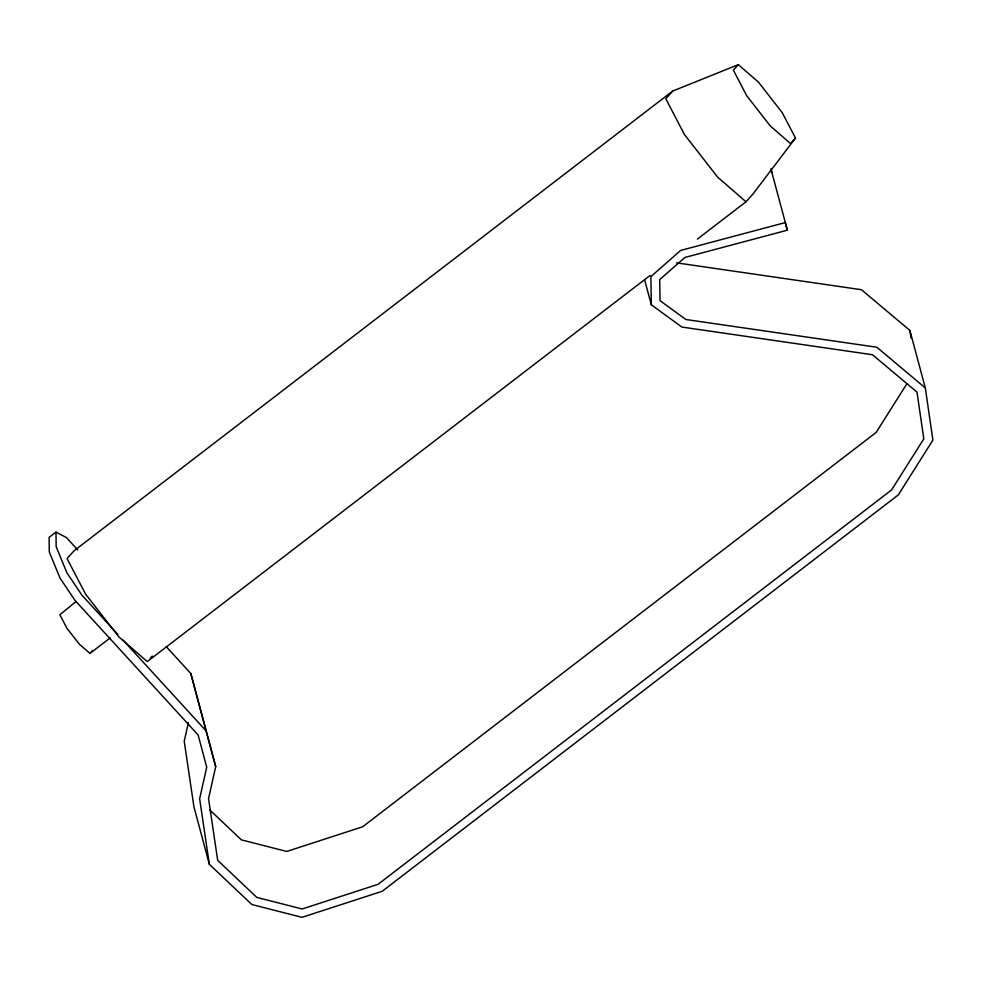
<?xml version="1.0" encoding="UTF-8"?>
<svg xmlns="http://www.w3.org/2000/svg" width="982" height="982" viewBox="0 0 982 982"><rect width="100%" height="100%" fill="white"/><g stroke="black" fill="none" stroke-linecap="round" stroke-linejoin="round"><path stroke-width="1.47" d="M188.409 722.605L184.223 741.214L193.92 806.75L209.338 864.283L251.809 904.508L302.014 917.335L382.207 891.275L898.321 494.903L932.9 440.096L925.314 387.964L909.897 330.431L861.423 289.715L676.561 262.857M166.154 646.549L190.815 673.517L215.709 766.672L208.54 798.575L217.685 860.342L256.781 897.388L302.161 908.976L378.07 884.316L891.595 489.932L923.804 438.868L917.004 392.137L872.495 354.735L681.876 327.055L651.336 304.825L644.622 279.747M906.779 383.901L876.177 432.411L362.653 826.783L286.744 851.455L241.363 839.856L209.866 810.015M650.059 275.463L147.263 661.598L118.859 636.901L85.643 594.233L67.058 558.586L74.006 550.841L672.744 91.031L738.341 64.665L758.57 82.255L782.249 112.66L795.481 138.057L752.948 194.031L746.001 201.776L697.429 239.08M75.54 601.856L59.89 614.781L66.85 628.149L79.309 644.143L89.963 653.411L92.566 650.501M150.246 658.271L152.235 656.062M672.744 91.031L665.796 98.777L684.38 134.424L717.597 177.079L746.001 201.776M738.341 64.665L733.382 70.188L746.615 95.585L770.293 125.978L790.535 143.581L795.481 138.057M77.738 549.92L66.432 537.559L55.986 532.097L49.1 537.375L49.284 551.958L60 578.054L74.963 600.37L198.143 735.002L206.723 767.249L199.641 798.747L209.338 864.283M89.963 653.411L110.131 637.919M651.336 304.825L650.87 276.605L680.636 250.447L785.318 222.57L787.355 230.193L684.884 257.48L659.708 279.612L660.051 300.688L685.915 319.506L876.84 347.235L925.314 387.964M117.828 634.421L81.85 595.092L66.886 572.776L56.17 546.679L55.986 532.097M122.971 640.031L206.232 731.038M771.091 169.469L787.355 230.193M215.709 766.672L190.815 673.517M770.919 168.855L771.938 172.672M909.897 330.431L910.977 337.882"/></g></svg>
